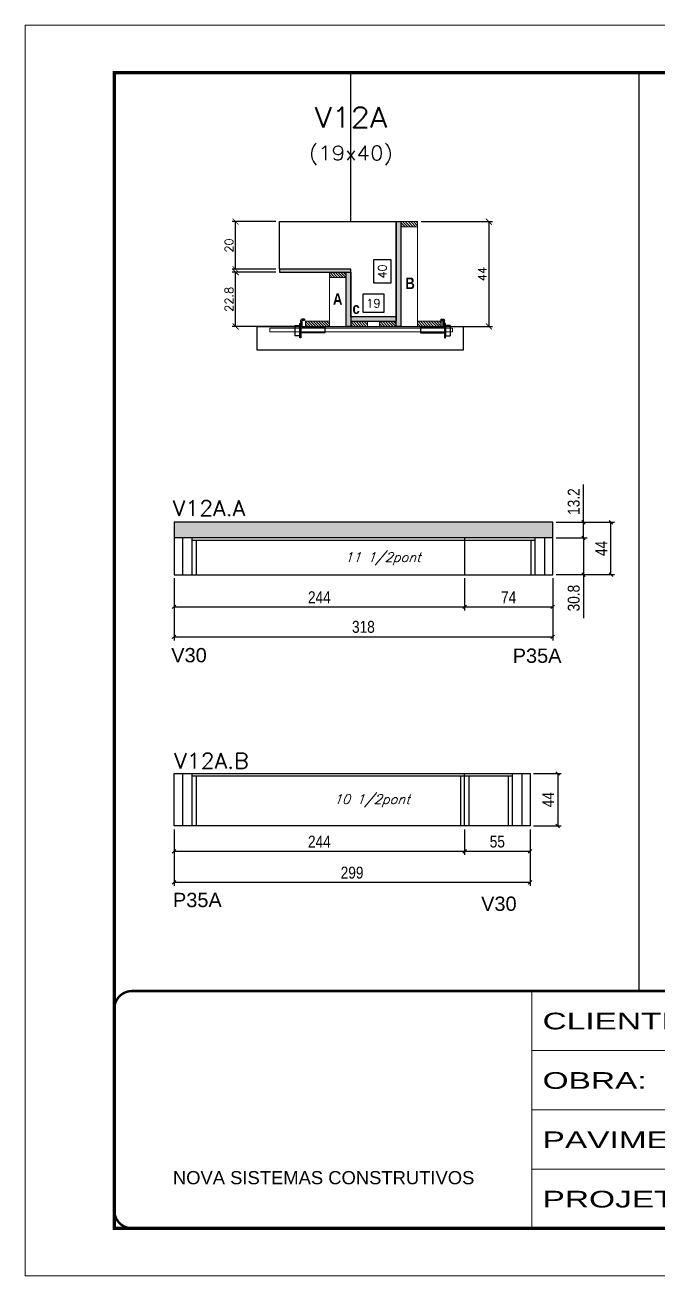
# Model space of a CAD drawing. Extents: x 137137 to 143418, y 10464 to 34486.
# Drawn here: x 138736 to 139267, y 31139 to 32189 of the extents above; entities that cross this region are included whole.
import ezdxf
from ezdxf.enums import TextEntityAlignment as Align

# ---------------------------------------------------------------- set-up
doc = ezdxf.new("R2010")
doc.units = 0
for name, pattern in [('CONTINUO', [0]), ('DASHED', [0.75, 0.5, -0.25]), ('HIDDEN', [0.375, 0.25, -0.125])]:
    doc.linetypes.add(name, pattern=pattern)
doc.layers.add('00-FELIPE', color=2, linetype='Continuous', lineweight=13, plot=False)
for name, color, linetype in [('5', 5, 'Continuous'), ('barrote', 251, 'Continuous'), ('COTA', 241, 'Continuous'), ('Cota Seção (2x)', 4, 'Continuous'), ('cotas', 4, 'Continuous'), ('detalhes', 4, 'Continuous'), ('Painéis', 200, 'Continuous'), ('presilha', 1, 'Continuous'), ('SARR_2.2x7', 40, 'Continuous'), ('SARR_3.5x7', 81, 'Continuous'), ('texto', 7, 'Continuous'), ('Texto de Titulo', 7, 'Continuous'), ('Texto Qtd Sarr', 242, 'Continuous')]:
    doc.layers.add(name, color=color, linetype=linetype)
for name, color, linetype, lineweight in [('CONCRETO', 251, 'Continuous', 25), ('Folhas', 255, 'Continuous', 9), ('Hachura', 251, 'Continuous', 9), ('Madeira', 126, 'Continuous', 18), ('SARRAFO DE PRESSAO', 251, 'DASHED', 9), ('SCO-___-LAJ', 2, 'Continuous', 0), ('Texto Seção', 7, 'Continuous', 15)]:
    doc.layers.add(name, color=color, linetype=linetype, lineweight=lineweight)
doc.styles.add('ARIAL', font='arial.ttf')
doc.styles.add('COTA TECNICA', font='techl___.ttf', dxfattribs={"height": 10})
doc.styles.add('REGUA-120', font='ROMANS.shx', dxfattribs={"height": 15})
doc.styles.add('Romans', font='romans.shx')
doc.styles.get("Standard").update_dxf_attribs({"font": 'arial.ttf'})
doc.styles.add('TECNICA', font='techb___.ttf', dxfattribs={"height": 10})
doc.styles.add('Tecnologia', font='')
doc.styles.get('Tecnologia').set_extended_font_data('Forgotten Futurist')
doc.dimstyles.new('Cota Seção (2x)', dxfattribs={"dimtxt": 7, "dimasz": 5, "dimexe": 3, "dimexo": 3, "dimgap": 2, "dimtad": 3, "dimdec": 1, "dimlfac": 0.5, "dimzin": 12, "dimdsep": 46, "dimtxsty": 'Romans', "dimblk": 'ARCHTICK', "dimcen": 0, "dimclrd": 4, "dimclre": 4, "dimclrt": 1, "dimadec": 1, "dimazin": 3, "dimtfac": 1, "dimtdec": 1, "dimtmove": 0, "dimatfit": 3, "dimldrblk": 'OBLIQUE', "dimfxl": 1, "dimtolj": 1, "dimtzin": 12, "dimarcsym": 0})
doc.dimstyles.new('Cota Seção interna', dxfattribs={"dimtxt": 7, "dimasz": 6, "dimexe": 0.18, "dimexo": 2, "dimgap": -4, "dimtad": 3, "dimdec": 1, "dimlfac": 0.5, "dimzin": 12, "dimdsep": 46, "dimtxsty": 'Romans', "dimblk": 'ARCHTICK', "dimcen": 0.09, "dimse1": 1, "dimse2": 1, "dimsd1": 1, "dimsd2": 1, "dimclrd": 180, "dimclre": 5, "dimclrt": 1, "dimadec": 0, "dimazin": 3, "dimtfac": 1, "dimtdec": 1, "dimtofl": 0, "dimtmove": 0, "dimatfit": 3, "dimldrblk": 'ARCHTICK', "dimfxl": 1, "dimtolj": 1, "dimtzin": 0, "dimarcsym": 0})
doc.dimstyles.new('PAINEL', dxfattribs={"dimtxt": 10, "dimasz": 3, "dimexe": 3, "dimexo": 3, "dimgap": 3, "dimtad": 1, "dimdec": 1, "dimzin": 12, "dimdsep": 46, "dimtxsty": 'COTA TECNICA', "dimblk1": 'OBLIQUE', "dimblk2": 'OBLIQUE', "dimsah": 1, "dimcen": 0.9, "dimclrd": 4, "dimclre": 4, "dimclrt": 240, "dimadec": 1, "dimazin": 3, "dimtfac": 1, "dimtdec": 1, "dimtmove": 0, "dimatfit": 3, "dimfxl": 1, "dimtolj": 1, "dimtzin": 12, "dimarcsym": 0})

# ---------------------------------------------------------------- blocks, each defined once
blk = doc.blocks.new('_Oblique')
at = {"color": 0, "linetype": 'ByBlock', "lineweight": -2}
blk.add_line((-0.5, -0.5), (0.5, 0.5), dxfattribs=at)
blk = doc.blocks.new('*D766')
at = {"layer": 'cotas', "color": 4, "linetype": 'ByBlock', "lineweight": -2, "transparency": 16777216}
for p, q in [((138861, 31724.3), (138861, 31672.1)), ((139179, 31724.3), (139179, 31672.1)), ((138861, 31675.1), (139179, 31675.1))]:
    blk.add_line(p, q, dxfattribs=at)
at = {"layer": 'Defpoints', "color": 0, "linetype": 'ByBlock', "transparency": 16777216}
for p in [(138861, 31727.3), (139179, 31727.3), (139179, 31675.1)]:
    blk.add_point(p, dxfattribs=at)
at = {"layer": 'cotas', "color": 4, "linetype": 'ByBlock', "lineweight": -2, "transparency": 16777216, "xscale": 3, "yscale": 3, "zscale": 3, "rotation": 180}
blk.add_blockref('_Oblique', (138861, 31675.1), dxfattribs=at)
at = {"layer": 'cotas', "color": 4, "linetype": 'ByBlock', "lineweight": -2, "transparency": 16777216, "xscale": 3, "yscale": 3, "zscale": 3}
blk.add_blockref('_Oblique', (139179, 31675.1), dxfattribs=at)
at = {"layer": 'cotas', "color": 240, "linetype": 'ByBlock', "transparency": 16777216, "insert": (139020, 31683.4), "char_height": 10, "attachment_point": 5, "style": 'COTA TECNICA'}
blk.add_mtext('\\A1;318', dxfattribs=at)
blk = doc.blocks.new('*D767')
at = {"layer": 'cotas', "color": 4, "linetype": 'ByBlock', "lineweight": -2, "transparency": 16777216}
for p, q in [((138861, 31513.4), (138861, 31466.1)), ((139160, 31513.4), (139160, 31466.1)), ((138861, 31469.1), (139160, 31469.1))]:
    blk.add_line(p, q, dxfattribs=at)
at = {"layer": 'Defpoints', "color": 0, "linetype": 'ByBlock', "transparency": 16777216}
for p in [(138861, 31516.4), (139160, 31516.4), (139160, 31469.1)]:
    blk.add_point(p, dxfattribs=at)
at = {"layer": 'cotas', "color": 4, "linetype": 'ByBlock', "lineweight": -2, "transparency": 16777216, "xscale": 3, "yscale": 3, "zscale": 3, "rotation": 180}
blk.add_blockref('_Oblique', (138861, 31469.1), dxfattribs=at)
at = {"layer": 'cotas', "color": 4, "linetype": 'ByBlock', "lineweight": -2, "transparency": 16777216, "xscale": 3, "yscale": 3, "zscale": 3}
blk.add_blockref('_Oblique', (139160, 31469.1), dxfattribs=at)
at = {"layer": 'cotas', "color": 240, "linetype": 'ByBlock', "transparency": 16777216, "insert": (139010.5, 31477.1), "char_height": 10, "attachment_point": 5, "style": 'COTA TECNICA'}
blk.add_mtext('\\A1;299', dxfattribs=at)
blk = doc.blocks.new('*D217')
at = {"layer": 'cotas', "color": 4, "linetype": 'ByBlock', "lineweight": -2, "transparency": 16777216}
for p, q in [((139182, 31771.3), (139230.9, 31771.3)), ((139227.9, 31727.3), (139227.9, 31771.3)), ((139182, 31727.3), (139230.9, 31727.3))]:
    blk.add_line(p, q, dxfattribs=at)
at = {"layer": 'Defpoints', "color": 0, "linetype": 'ByBlock', "transparency": 16777216}
for p in [(139179, 31771.3), (139227.9, 31771.3), (139179, 31727.3)]:
    blk.add_point(p, dxfattribs=at)
at = {"layer": 'cotas', "color": 4, "linetype": 'ByBlock', "lineweight": -2, "transparency": 16777216, "xscale": 3, "yscale": 3, "zscale": 3}
for p, rotation in [((139227.9, 31771.3), 90), ((139227.9, 31727.3), 270)]:
    blk.add_blockref('_Oblique', p, dxfattribs=dict(at, rotation=rotation))
at = {"layer": 'cotas', "color": 240, "linetype": 'ByBlock', "transparency": 16777216, "insert": (139219.8, 31749.3), "char_height": 10, "attachment_point": 5, "rotation": 90, "style": 'COTA TECNICA'}
blk.add_mtext('\\A1;44', dxfattribs=at)
blk = doc.blocks.new('*D770')
at = {"layer": 'cotas', "color": 4, "linetype": 'ByBlock', "lineweight": -2, "transparency": 16777216}
for p, q in [((139163, 31560.4), (139186.2, 31560.4)), ((139183.2, 31560.4), (139183.2, 31516.4)), ((139163, 31516.4), (139186.2, 31516.4))]:
    blk.add_line(p, q, dxfattribs=at)
at = {"layer": 'Defpoints', "color": 0, "linetype": 'ByBlock', "transparency": 16777216}
for p in [(139160, 31560.4), (139160, 31516.4), (139183.2, 31516.4)]:
    blk.add_point(p, dxfattribs=at)
at = {"layer": 'cotas', "color": 4, "linetype": 'ByBlock', "lineweight": -2, "transparency": 16777216, "xscale": 3, "yscale": 3, "zscale": 3}
for p, rotation in [((139183.2, 31560.4), 90), ((139183.2, 31516.4), 270)]:
    blk.add_blockref('_Oblique', p, dxfattribs=dict(at, rotation=rotation))
at = {"layer": 'cotas', "color": 240, "linetype": 'ByBlock', "transparency": 16777216, "insert": (139175.2, 31538.4), "char_height": 10, "attachment_point": 5, "rotation": 90, "style": 'COTA TECNICA'}
blk.add_mtext('\\A1;44', dxfattribs=at)
blk = doc.blocks.new('*D771')
at = {"layer": 'cotas', "color": 4, "linetype": 'ByBlock', "lineweight": -2, "transparency": 16777216}
for p, q in [((138861, 31724.3), (138861, 31697.3)), ((139105, 31724.3), (139105, 31697.3)), ((138861, 31700.3), (139105, 31700.3))]:
    blk.add_line(p, q, dxfattribs=at)
at = {"layer": 'Defpoints', "color": 0, "linetype": 'ByBlock', "transparency": 16777216}
for p in [(138861, 31727.3), (139105, 31727.3), (139105, 31700.3)]:
    blk.add_point(p, dxfattribs=at)
at = {"layer": 'cotas', "color": 4, "linetype": 'ByBlock', "lineweight": -2, "transparency": 16777216, "xscale": 3, "yscale": 3, "zscale": 3, "rotation": 180}
blk.add_blockref('_Oblique', (138861, 31700.3), dxfattribs=at)
at = {"layer": 'cotas', "color": 4, "linetype": 'ByBlock', "lineweight": -2, "transparency": 16777216, "xscale": 3, "yscale": 3, "zscale": 3}
blk.add_blockref('_Oblique', (139105, 31700.3), dxfattribs=at)
at = {"layer": 'cotas', "color": 240, "linetype": 'ByBlock', "transparency": 16777216, "insert": (138983, 31708.3), "char_height": 10, "attachment_point": 5, "style": 'COTA TECNICA'}
blk.add_mtext('\\A1;244', dxfattribs=at)
blk = doc.blocks.new('*D218')
at = {"layer": 'cotas', "color": 4, "linetype": 'ByBlock', "lineweight": -2, "transparency": 16777216}
for p, q in [((139105, 31724.3), (139105, 31697.3)), ((139179, 31724.3), (139179, 31697.3)), ((139105, 31700.3), (139179, 31700.3))]:
    blk.add_line(p, q, dxfattribs=at)
at = {"layer": 'Defpoints', "color": 0, "linetype": 'ByBlock', "transparency": 16777216}
for p in [(139105, 31727.3), (139179, 31727.3), (139179, 31700.3)]:
    blk.add_point(p, dxfattribs=at)
at = {"layer": 'cotas', "color": 4, "linetype": 'ByBlock', "lineweight": -2, "transparency": 16777216, "xscale": 3, "yscale": 3, "zscale": 3, "rotation": 180}
blk.add_blockref('_Oblique', (139105, 31700.3), dxfattribs=at)
at = {"layer": 'cotas', "color": 4, "linetype": 'ByBlock', "lineweight": -2, "transparency": 16777216, "xscale": 3, "yscale": 3, "zscale": 3}
blk.add_blockref('_Oblique', (139179, 31700.3), dxfattribs=at)
at = {"layer": 'cotas', "color": 240, "linetype": 'ByBlock', "transparency": 16777216, "insert": (139142, 31708.3), "char_height": 10, "attachment_point": 5, "style": 'COTA TECNICA'}
blk.add_mtext('\\A1;74', dxfattribs=at)
blk = doc.blocks.new('*D772')
at = {"layer": 'cotas', "color": 4, "linetype": 'ByBlock', "lineweight": -2, "transparency": 16777216}
for p, q in [((138861, 31513.4), (138861, 31492.1)), ((139105, 31513.4), (139105, 31492.1)), ((138861, 31495.1), (139105, 31495.1))]:
    blk.add_line(p, q, dxfattribs=at)
at = {"layer": 'Defpoints', "color": 0, "linetype": 'ByBlock', "transparency": 16777216}
for p in [(138861, 31516.4), (139105, 31516.4), (139105, 31495.1)]:
    blk.add_point(p, dxfattribs=at)
at = {"layer": 'cotas', "color": 4, "linetype": 'ByBlock', "lineweight": -2, "transparency": 16777216, "xscale": 3, "yscale": 3, "zscale": 3, "rotation": 180}
blk.add_blockref('_Oblique', (138861, 31495.1), dxfattribs=at)
at = {"layer": 'cotas', "color": 4, "linetype": 'ByBlock', "lineweight": -2, "transparency": 16777216, "xscale": 3, "yscale": 3, "zscale": 3}
blk.add_blockref('_Oblique', (139105, 31495.1), dxfattribs=at)
at = {"layer": 'cotas', "color": 240, "linetype": 'ByBlock', "transparency": 16777216, "insert": (138983, 31503.2), "char_height": 10, "attachment_point": 5, "style": 'COTA TECNICA'}
blk.add_mtext('\\A1;244', dxfattribs=at)
blk = doc.blocks.new('*D773')
at = {"layer": 'cotas', "color": 4, "linetype": 'ByBlock', "lineweight": -2, "transparency": 16777216}
for p, q in [((139105, 31513.4), (139105, 31492.1)), ((139160, 31513.4), (139160, 31492.1)), ((139105, 31495.1), (139160, 31495.1))]:
    blk.add_line(p, q, dxfattribs=at)
at = {"layer": 'Defpoints', "color": 0, "linetype": 'ByBlock', "transparency": 16777216}
for p in [(139105, 31516.4), (139160, 31516.4), (139160, 31495.1)]:
    blk.add_point(p, dxfattribs=at)
at = {"layer": 'cotas', "color": 4, "linetype": 'ByBlock', "lineweight": -2, "transparency": 16777216, "xscale": 3, "yscale": 3, "zscale": 3, "rotation": 180}
blk.add_blockref('_Oblique', (139105, 31495.1), dxfattribs=at)
at = {"layer": 'cotas', "color": 4, "linetype": 'ByBlock', "lineweight": -2, "transparency": 16777216, "xscale": 3, "yscale": 3, "zscale": 3}
blk.add_blockref('_Oblique', (139160, 31495.1), dxfattribs=at)
at = {"layer": 'cotas', "color": 240, "linetype": 'ByBlock', "transparency": 16777216, "insert": (139132.5, 31503.2), "char_height": 10, "attachment_point": 5, "style": 'COTA TECNICA'}
blk.add_mtext('\\A1;55', dxfattribs=at)
blk = doc.blocks.new('titulo1')
at = {"layer": 'Defpoints', "color": 252, "linetype": 'HIDDEN', "ltscale": 2}
blk.add_line((0, 0), (0, 125), dxfattribs=at)
at = {"layer": 'Defpoints', "style": 'Romans', "oblique": 15}
blk.add_attdef('FOLHA', text='', height=10, dxfattribs=at).set_placement((0, 15.6), align=Align.MIDDLE_CENTER)
at = {"layer": 'Texto Qtd Sarr', "color": 3, "style": 'Romans', "oblique": 15}
for tag, height, p in [('TITULO', 17, (0, 71.4)), ('SEÇÃO', 12, (0, 41.5))]:
    blk.add_attdef(tag, text='', height=height, dxfattribs=at).set_placement(p, align=Align.MIDDLE_CENTER)
blk = doc.blocks.new('_ArchTick')
at = {"color": 0, "linetype": 'ByBlock', "const_width": 0.15}
blk.add_lwpolyline([(-0.5, -0.5), (0.5, 0.5)], dxfattribs=at)
blk = doc.blocks.new('*D219')
at = {"layer": 'COTA', "color": 4, "lineweight": -2, "transparency": 16777216}
for p, q in [((138946.4, 31981.2), (138909.7, 31981.2)), ((138912.7, 31935.6), (138912.7, 31981.2)), ((138964, 31935.6), (138909.7, 31935.6))]:
    blk.add_line(p, q, dxfattribs=at)
at = {"layer": 'Defpoints', "color": 0, "transparency": 16777216}
for p in [(138912.7, 31981.2), (138949.4, 31981.2), (138967, 31935.6)]:
    blk.add_point(p, dxfattribs=at)
at = {"layer": 'COTA', "color": 4, "lineweight": -2, "transparency": 16777216, "xscale": 5, "yscale": 5, "zscale": 5}
for p, rotation in [((138912.7, 31981.2), 90), ((138912.7, 31935.6), 270)]:
    blk.add_blockref('_ArchTick', p, dxfattribs=dict(at, rotation=rotation))
at = {"layer": 'COTA', "color": 1, "transparency": 16777216, "insert": (138907.2, 31958.4), "char_height": 7, "attachment_point": 5, "rotation": 90, "style": 'Romans'}
blk.add_mtext('\\A1;22.8', dxfattribs=at)
blk = doc.blocks.new('*D220')
at = {"layer": 'COTA', "color": 4, "lineweight": -2, "transparency": 16777216}
for p, q in [((138946.4, 32023.6), (138909.7, 32023.6)), ((138912.7, 31983.6), (138912.7, 32023.6)), ((138946.4, 31983.6), (138909.7, 31983.6))]:
    blk.add_line(p, q, dxfattribs=at)
at = {"layer": 'Defpoints', "color": 0, "transparency": 16777216}
for p in [(138912.7, 32023.6), (138949.4, 32023.6), (138949.4, 31983.6)]:
    blk.add_point(p, dxfattribs=at)
at = {"layer": 'COTA', "color": 4, "lineweight": -2, "transparency": 16777216, "xscale": 5, "yscale": 5, "zscale": 5}
for p, rotation in [((138912.7, 32023.6), 90), ((138912.7, 31983.6), 270)]:
    blk.add_blockref('_ArchTick', p, dxfattribs=dict(at, rotation=rotation))
at = {"layer": 'COTA', "color": 1, "transparency": 16777216, "insert": (138907.2, 32003.6), "char_height": 7, "attachment_point": 5, "rotation": 90, "style": 'Romans'}
blk.add_mtext('\\A1;20', dxfattribs=at)
blk = doc.blocks.new('*D221')
at = {"layer": 'Cota Seção (2x)', "color": 180, "lineweight": -2, "transparency": 16777216}
for p, q in [((139043.4, 31991.5), (139028.4, 31991.5)), ((139028.4, 31991.5), (139028.4, 31972.2)), ((139043.4, 31972.2), (139043.4, 31991.5)), ((139028.4, 31972.2), (139043.4, 31972.2))]:
    blk.add_line(p, q, dxfattribs=at)
at = {"layer": 'Defpoints', "color": 0, "transparency": 16777216}
for p in [(139009.4, 32023.6), (139047.4, 32023.6), (139009.4, 31943.6)]:
    blk.add_point(p, dxfattribs=at)
at = {"layer": 'Cota Seção (2x)', "color": 1, "transparency": 16777216, "insert": (139035.9, 31981.8), "char_height": 7, "attachment_point": 5, "rotation": 90, "style": 'Romans'}
blk.add_mtext('\\A1;40', dxfattribs=at)
blk = doc.blocks.new('PRESILHA METÁLICA 1')
at = {"layer": 'presilha'}
for p, q in [((7.5, 10.6), (7.5, 19.9)), ((12, 21), (8.6, 21)), ((9, 11.6), (9, 18.9)), ((12, 19.5), (9.6, 19.5)), ((12, 21), (12, 19.5)), ((0, 13), (6, 13)), ((0, 13), (0, 0)), ((6, 0), (0, 0)), ((6, 15.5), (7.5, 15.5)), ((6, -2.5), (6, 15.5)), ((6, 13), (6, 0)), ((7.5, 15.5), (7.5, -2.5)), ((37.5, 4.1), (7.5, 4.1)), ((37.5, 11), (9.6, 11)), ((37.5, 11), (37.5, 4.1)), ((7.5, -2.5), (6, -2.5))]:
    blk.add_line(p, q, dxfattribs=at)
for centre, radius, start, end in [((8.6, 19.9), 1.14, 90, 180), ((9.6, 18.9), 0.57, 90, 180), ((9.6, 11.6), 0.57, 180, 270)]:
    blk.add_arc(centre, radius, start, end, dxfattribs=at)
blk = doc.blocks.new('*D222')
at = {"layer": 'Cota Seção (2x)', "color": 180, "lineweight": -2, "transparency": 16777216}
for p, q in [((139037.4, 31962.6), (139019.4, 31962.6)), ((139019.4, 31962.6), (139019.4, 31947.6)), ((139037.4, 31947.6), (139037.4, 31962.6)), ((139019.4, 31947.6), (139037.4, 31947.6))]:
    blk.add_line(p, q, dxfattribs=at)
at = {"layer": 'Defpoints', "color": 0, "transparency": 16777216}
for p in [(139009.4, 31943.6), (139009.4, 31935.6), (139047.4, 31935.6)]:
    blk.add_point(p, dxfattribs=at)
at = {"layer": 'Cota Seção (2x)', "color": 1, "transparency": 16777216, "insert": (139028.4, 31955.1), "char_height": 7, "attachment_point": 5, "style": 'Romans'}
blk.add_mtext('\\A1;19', dxfattribs=at)
blk = doc.blocks.new('*D774')
at = {"layer": 'COTA', "color": 4, "lineweight": -2, "transparency": 16777216}
for p, q in [((139068.4, 32023.6), (139128.4, 32023.6)), ((139125.4, 32023.6), (139125.4, 31935.6)), ((139068.4, 31935.6), (139128.4, 31935.6))]:
    blk.add_line(p, q, dxfattribs=at)
at = {"layer": 'Defpoints', "color": 0, "transparency": 16777216}
for p in [(139065.4, 32023.6), (139065.4, 31935.6), (139125.4, 31935.6)]:
    blk.add_point(p, dxfattribs=at)
at = {"layer": 'COTA', "color": 4, "lineweight": -2, "transparency": 16777216, "xscale": 5, "yscale": 5, "zscale": 5}
for p, rotation in [((139125.4, 32023.6), 90), ((139125.4, 31935.6), 270)]:
    blk.add_blockref('_ArchTick', p, dxfattribs=dict(at, rotation=rotation))
at = {"layer": 'COTA', "color": 1, "transparency": 16777216, "insert": (139119.9, 31979.6), "char_height": 7, "attachment_point": 5, "rotation": 90, "style": 'Romans'}
blk.add_mtext('\\A1;44', dxfattribs=at)
blk = doc.blocks.new('9999999999')
at = {"color": 30, "linetype": 'CONTINUO'}
for p, q in [((98564.6, 34230.2), (98564.6, 34429.4)), ((98564.6, 34379.6), (99584, 34379.6)), ((98564.6, 34329.8), (99488, 34329.8)), ((98564.6, 34280), (99488, 34280))]:
    blk.add_line(p, q, dxfattribs=at)
at = {"color": 30, "linetype": 'CONTINUO', "const_width": 2}
blk.add_lwpolyline([(99584, 34230.2), (99584, 34414.4, 0.414214), (99569, 34429.4), (98229, 34429.4, 0.414214), (98214, 34414.4), (98214, 34245.2, 0.414214), (98229, 34230.2), (99584, 34230.2)], format="xyb", dxfattribs=at)
at = {"layer": 'Folhas'}
blk.add_lwpolyline([(98139, 34190.2), (99624, 34190.2), (99624, 35240.2), (98139, 35240.2)], close=True, dxfattribs=at)
at = {"layer": 'Folhas', "color": 30, "const_width": 3}
blk.add_lwpolyline([(98214, 34230.2), (99584, 34230.2), (99584, 35200.2), (98214, 35200.2)], close=True, dxfattribs=at)
at = {"color": 7, "linetype": 'Continuous', "ltscale": 5, "style": 'ARIAL'}
blk.add_text('NOVA SISTEMAS CONSTRUTIVOS', height=11.059, dxfattribs=at).set_placement((98263.2, 34267.2))
at = {"layer": 'Folhas', "color": 7, "style": 'Tecnologia', "width": 1.5}
for s, p in [('CLIENTE:', (98573.7, 34397.2)), ('OBRA:', (98573.7, 34347.3)), ('PAVIMENTO:', (98573.7, 34297.5)), ('PROJETO:', (98573.7, 34247.7))]:
    blk.add_text(s, height=14, dxfattribs=at).set_placement(p)
blk = doc.blocks.new('*D936')
at = {"layer": '00-FELIPE', "color": 4, "lineweight": -2, "transparency": 16777216}
for p, q in [((139182, 31758.1), (139207.9, 31758.1)), ((139204.9, 31758.1), (139204.9, 31727.3)), ((139182, 31727.3), (139207.9, 31727.3)), ((139204.9, 31727.3), (139204.9, 31690.9))]:
    blk.add_line(p, q, dxfattribs=at)
at = {"layer": 'Defpoints', "color": 0, "transparency": 16777216}
for p in [(139179, 31758.1), (139179, 31727.3), (139204.9, 31727.3)]:
    blk.add_point(p, dxfattribs=at)
at = {"layer": '00-FELIPE', "color": 4, "lineweight": -2, "transparency": 16777216, "xscale": 3, "yscale": 3, "zscale": 3}
for p, rotation in [((139204.9, 31758.1), 90), ((139204.9, 31727.3), 270)]:
    blk.add_blockref('_Oblique', p, dxfattribs=dict(at, rotation=rotation))
at = {"layer": '00-FELIPE', "color": 240, "transparency": 16777216, "insert": (139196.7, 31707.6), "char_height": 10, "attachment_point": 5, "rotation": 90, "style": 'COTA TECNICA'}
blk.add_mtext('\\A1;30.8', dxfattribs=at)
blk = doc.blocks.new('*D937')
at = {"layer": '00-FELIPE', "color": 4, "lineweight": -2, "transparency": 16777216}
for p, q in [((139204.9, 31771.3), (139204.9, 31803)), ((139182, 31771.3), (139207.9, 31771.3)), ((139204.9, 31758.1), (139204.9, 31771.3)), ((139182, 31758.1), (139207.9, 31758.1))]:
    blk.add_line(p, q, dxfattribs=at)
at = {"layer": 'Defpoints', "color": 0, "transparency": 16777216}
for p in [(139179, 31771.3), (139204.9, 31771.3), (139179, 31758.1)]:
    blk.add_point(p, dxfattribs=at)
at = {"layer": '00-FELIPE', "color": 4, "lineweight": -2, "transparency": 16777216, "xscale": 3, "yscale": 3, "zscale": 3}
for p, rotation in [((139204.9, 31771.3), 90), ((139204.9, 31758.1), 270)]:
    blk.add_blockref('_Oblique', p, dxfattribs=dict(at, rotation=rotation))
at = {"layer": '00-FELIPE', "color": 240, "transparency": 16777216, "insert": (139196.7, 31788.6), "char_height": 10, "attachment_point": 5, "rotation": 90, "style": 'COTA TECNICA'}
blk.add_mtext('\\A1;13.2', dxfattribs=at)

msp = doc.modelspace()

# ---------------------------------------------------------------- hatches: boundary and pattern name
at = {"layer": 'COTA', "linetype": 'ByBlock'}
h = msp.add_hatch(dxfattribs=at)
h.set_pattern_fill('AR-CONC', color=256, scale=0.03)
h.set_pattern_definition([(50, (5723.676, 387.2644), (5.46554007, -0.47817257), [0.5715, -6.2865]), (355, (5723.676, 387.2644), (-1.05730264, 5.73170536), [0.4572, -5.02921753]), (100.4514447, (5724.1316, 387.2246), (4.40823741, 5.25353256), [0.48570026, -5.34270734]), (46.1842, (5723.676, 388.7884), (8.13237123, -1.26126984), [0.85725, -9.42975]), (96.6355576, (5724.354, 388.683), (7.122124, 7.42278374), [0.7285507, -8.01406824]), (351.184151, (5723.676, 388.7884), (7.122124, 7.42278374), [0.685799, -7.54379196]), (21, (5724.438, 388.4074), (4.54843174, -3.06795595), [0.5715, -6.2865]), (326, (5724.438, 388.4074), (1.85406085, 5.52563898), [0.4572, -5.0292]), (71.451445, (5724.817, 388.152), (6.40249258, 2.45768307), [0.48570026, -5.34269813]), (37.5, (5723.6762, 387.2644), (0.092658098, 2.536651166), [0, -4.96824, 0, -5.1054, 0, -5.04825]), (7.5, (5723.6762, 387.2644), (2.004589875, 3.005417245), [0, -2.91084, 0, -4.85394, 0, -1.92405]), (327.5, (5721.9769, 387.2644), (4.067717855, -0.17186232), [0, -1.905, 0, -5.9436, 0, -7.8867]), (317.5, (5721.215, 387.2644), (4.44387544, 0.76279473), [0, -2.4765, 0, -3.94716, 0, -5.6007])])
h.paths.add_polyline_path([(138861.04, 31772.06), (138861.04, 31758.06), (139179.04, 31758.06), (139179.04, 31772.06)])
at = {"layer": 'Hachura'}
h = msp.add_hatch(color=256, dxfattribs=at)
h.dxf.hatch_style = 1
h.paths.add_polyline_path([(139047.43, 32023.63), (139051.43, 32023.63), (139051.43, 31935.63), (139047.43, 31935.63)])
h = msp.add_hatch(dxfattribs=at)
h.set_pattern_fill('ANSI31', color=256, scale=0.5, angle=270, style=0)
h.set_pattern_definition([(315, (161859.251, 23715.9822), (1.12253202, 1.12253202), [])])
h.paths.add_polyline_path([(139065.43, 32019.23), (139065.43, 32023.63), (139051.43, 32023.63), (139051.43, 32019.23)])
h = msp.add_hatch(color=256, dxfattribs=at)
h.dxf.hatch_style = 1
h.paths.add_polyline_path([(139009.43, 31981.23), (139009.43, 31983.63), (138949.43, 31983.63), (138949.43, 31981.23)])
h = msp.add_hatch(dxfattribs=at)
h.set_pattern_fill('ANSI31', color=256, scale=0.5, angle=270, style=0)
h.set_pattern_definition([(315, (161919.251, 23673.5822), (1.12253202, 1.12253202), [])])
h.paths.add_polyline_path([(139005.43, 31976.83), (139005.43, 31981.23), (138991.43, 31981.23), (138991.43, 31976.83)])
h = msp.add_hatch(color=256, dxfattribs=at)
h.dxf.hatch_style = 1
h.paths.add_polyline_path([(139005.43, 31981.23), (139009.43, 31981.23), (139009.43, 31935.63), (139005.43, 31935.63)])
h = msp.add_hatch(color=256, dxfattribs=at)
h.dxf.hatch_style = 1
h.paths.add_polyline_path([(139047.43, 31940.03), (139047.43, 31943.63), (139009.43, 31943.63), (139009.43, 31940.03)])
h = msp.add_hatch(dxfattribs=at)
h.set_pattern_fill('ANSI31', color=256, scale=0.5, angle=270, style=0)
h.set_pattern_definition([(315, (161919.251, 23705.9822), (1.12253202, 1.12253202), [])])
h.paths.add_polyline_path([(138971.43, 31935.63), (138971.43, 31940.03), (138991.43, 31940.03), (138991.43, 31935.63)])
h = msp.add_hatch(dxfattribs=at)
h.set_pattern_fill('ANSI31', color=256, scale=0.5, angle=270, style=0)
h.set_pattern_definition([(315, (161928.051, 23705.9822), (1.12253202, 1.12253202), [])])
h.paths.add_polyline_path([(139009.43, 31935.63), (139009.43, 31940.03), (139023.43, 31940.03), (139023.43, 31935.63)])
h = msp.add_hatch(dxfattribs=at)
h.set_pattern_fill('ANSI31', color=256, scale=0.5, angle=270, style=0)
h.set_pattern_definition([(315, (161928.0531, 23705.9822), (1.12253202, 1.12253202), [])])
h.paths.add_polyline_path([(139047.43, 31935.63), (139047.43, 31940.03), (139033.43, 31940.03), (139033.43, 31935.63)])
h = msp.add_hatch(dxfattribs=at)
h.set_pattern_fill('ANSI31', color=256, scale=0.5, angle=270, style=0)
h.set_pattern_definition([(315, (161825.251, 23705.9822), (1.12253202, 1.12253202), [])])
h.paths.add_polyline_path([(139065.43, 31935.63), (139065.43, 31940.03), (139085.43, 31940.03), (139085.43, 31935.63)])

# ---------------------------------------------------------------- linework, layer by layer
at = {"layer": 'barrote'}
msp.add_lwpolyline([(139103.79, 31915.63), (138930.83, 31915.63), (138930.83, 31935.63), (139103.79, 31935.63)], close=True, dxfattribs=at)
at = {"layer": 'CONCRETO'}
msp.add_lwpolyline([(139009.43, 31983.63), (138949.43, 31983.63), (138949.43, 32023.63), (139009.43, 32023.63), (139009.43, 32023.63), (139047.43, 32023.63), (139047.43, 31940.03), (139047.43, 31940.03), (139047.43, 31943.63), (139009.43, 31943.63)], close=True, dxfattribs=at)
at = {"layer": 'COTA', "linetype": 'ByBlock'}
for p, q in [((139251.47, 32148.63), (139251.47, 31377.87)), ((139179.04, 31771.26), (138861.04, 31771.26)), ((138861.04, 31771.26), (138861.04, 31758.06)), ((139179.04, 31758.06), (139179.04, 31771.26))]:
    msp.add_line(p, q, dxfattribs=at)
at = {"layer": 'Madeira'}
for points in [[(139065.43, 32019.23), (139065.43, 32023.63), (139051.43, 32023.63), (139051.43, 32019.23)], [(139065.43, 32023.63), (139051.43, 32023.63), (139051.43, 31935.63), (139065.43, 31935.63)], [(139005.43, 31976.83), (139005.43, 31981.23), (138991.43, 31981.23), (138991.43, 31976.83)], [(139005.43, 31981.23), (138991.43, 31981.23), (138991.43, 31935.63), (139005.43, 31935.63)], [(138971.43, 31935.63), (138971.43, 31940.03), (138991.43, 31940.03), (138991.43, 31935.63)], [(139009.43, 31935.63), (139009.43, 31940.03), (139023.43, 31940.03), (139023.43, 31935.63)], [(139047.43, 31935.63), (139047.43, 31940.03), (139033.43, 31940.03), (139033.43, 31935.63)], [(139065.43, 31935.63), (139065.43, 31940.03), (139085.43, 31940.03), (139085.43, 31935.63)]]:
    msp.add_lwpolyline(points, close=True, dxfattribs=at)
at = {"layer": 'Painéis', "linetype": 'ByBlock'}
for p, q in [((138861.04, 31758.06), (138861.04, 31727.26)), ((139179.04, 31758.06), (138861.04, 31758.06)), ((139105.04, 31758.06), (139105.04, 31727.26)), ((139179.04, 31727.26), (139179.04, 31758.06)), ((138861.04, 31727.26), (139179.04, 31727.26)), ((138861.04, 31516.39), (138861.04, 31560.39)), ((138861.04, 31560.39), (139160.04, 31560.39)), ((139105.04, 31516.39), (139105.04, 31560.39)), ((139160.04, 31560.39), (139160.04, 31516.39)), ((139160.04, 31516.39), (138861.04, 31516.39))]:
    msp.add_line(p, q, dxfattribs=at)
at = {"layer": 'Painéis'}
for points in [[(139047.43, 32023.63), (139051.43, 32023.63), (139051.43, 31935.63), (139047.43, 31935.63)], [(139009.43, 31981.23), (139009.43, 31983.63), (138949.43, 31983.63), (138949.43, 31981.23)], [(139005.43, 31981.23), (139009.43, 31981.23), (139009.43, 31935.63), (139005.43, 31935.63)], [(139047.43, 31940.03), (139047.43, 31943.63), (139009.43, 31943.63), (139009.43, 31940.03)]]:
    msp.add_lwpolyline(points, close=True, dxfattribs=at)
at = {"layer": 'SARR_2.2x7', "linetype": 'Continuous'}
for p, q in [((138868.04, 31758.06), (138868.04, 31727.26)), ((139164.04, 31755.86), (138876.04, 31755.86)), ((139172.04, 31758.06), (139172.04, 31727.26)), ((138868.04, 31560.39), (138868.04, 31516.39)), ((139105.04, 31558.19), (138876.04, 31558.19)), ((139145.04, 31558.19), (139105.04, 31558.19)), ((139153.04, 31560.39), (139153.04, 31516.39))]:
    msp.add_line(p, q, dxfattribs=at)
at = {"layer": 'SARR_3.5x7'}
for p, q in [((138876.04, 31758.06), (138876.04, 31727.26)), ((138879.54, 31755.86), (138879.54, 31727.26)), ((139160.54, 31755.86), (139160.54, 31727.26)), ((139164.04, 31758.06), (139164.04, 31727.26)), ((138876.04, 31560.39), (138876.04, 31516.39)), ((138879.54, 31558.19), (138879.54, 31516.39)), ((139101.54, 31558.19), (139101.54, 31516.39)), ((139108.54, 31558.19), (139108.54, 31516.39)), ((139141.54, 31558.19), (139141.54, 31516.39)), ((139145.04, 31560.39), (139145.04, 31516.39))]:
    msp.add_line(p, q, dxfattribs=at)
at = {"layer": 'SCO-___-LAJ', "color": 1}
msp.add_lwpolyline([(139094.79, 31934.29), (138941.49, 31934.29), (138941.49, 31931.09), (139094.79, 31931.09)], close=True, dxfattribs=at)

# ---------------------------------------------------------------- block references
at = {"layer": 'presilha', "yscale": 0.6666666666666666, "zscale": 0.6666666666666666}
for p, xscale in [((138962.56, 31927.66), 0.6666666666666666), ((139093.01, 31927.66), -0.6666666666666666)]:
    msp.add_blockref('PRESILHA METÁLICA 1', p, dxfattribs=dict(at, xscale=xscale))
at = {"layer": 'SARRAFO DE PRESSAO', "color": 6, "linetype": 'ByBlock'}
msp.add_blockref('9999999999', (40596.81, -3051.58), dxfattribs=at)
at = {"layer": 'Texto Seção'}
ref = msp.add_blockref('titulo1', (139009.43, 32023.63), dxfattribs=at)
ref.add_attrib('TITULO', 'V12A', dxfattribs={"layer": 'Texto de Titulo', "color": 7, "height": 17, "style": 'Romans', "width": 1.1}).set_placement((139009.43, 32111.13), align=Align.MIDDLE_CENTER)
ref.add_attrib('SEÇÃO', '(19x40)', dxfattribs={"layer": 'Texto de Titulo', "color": 7, "height": 12, "style": 'Romans', "width": 1.1}).set_placement((139009.43, 32081.13), align=Align.MIDDLE_CENTER)

# ---------------------------------------------------------------- texts
at = {"layer": '5', "linetype": 'Continuous'}
for s, p in [('V30', (138858.62, 31653.73)), ('P35A', (139145.38, 31653.26)), ('P35A', (138860.05, 31448.24)), ('V30', (139118.88, 31445.1))]:
    msp.add_text(s, height=12, rotation=0.00004, dxfattribs=at).set_placement(p)
at = {"layer": 'detalhes', "style": 'TECNICA'}
for s, p in [('B', (139055.26, 31967)), ('A', (138994.43, 31953.82)), ('c', (139010.81, 31946.12))]:
    msp.add_text(s, height=9.6, dxfattribs=at).set_placement(p)
at = {"layer": 'texto', "color": 2, "char_height": 8, "attachment_point": 5, "style": 'Romans'}
for s, insert in [('{\\Q19;\\C256;11 1/2pont}', (139036.22, 31740.68)), ('{\\Q19;\\C256;10 1/2pont}', (139027.03, 31537.5))]:
    msp.add_mtext(s, dxfattribs=dict(at, insert=insert))
at = {"layer": 'Texto Seção', "style": 'REGUA-120', "width": 1.05}
for s, p in [('V12A.A', (138859.89, 31776.62)), ('V12A.B', (138861.15, 31564.55))]:
    msp.add_text(s, height=13, dxfattribs=at).set_placement(p)

# ---------------------------------------------------------------- dimensions: what is measured, and where the dimension line sits
at = {"layer": '00-FELIPE'}
for base, p2, picture, middle in [((139204.92, 31771.26), (139179.04, 31771.26), '*D937', (139196.7, 31788.63)), ((139204.92, 31727.26), (139179.04, 31727.26), '*D936', (139196.68, 31707.58))]:
    dim = msp.add_linear_dim(base=base, p1=(139179.04, 31758.06), p2=p2, angle=90, dimstyle='PAINEL', dxfattribs=at)
    dim.commit()
    dim.dimension.update_dxf_attribs({"geometry": picture, "text_midpoint": middle})
at = {"layer": 'COTA'}
for base, p1, p2, picture, middle in [((138912.71, 32023.63), (138949.43, 31983.63), (138949.43, 32023.63), '*D220', (138907.21, 32003.63)), ((139125.4, 31935.63), (139065.43, 32023.63), (139065.43, 31935.63), '*D774', (139119.9, 31979.63)), ((138912.71, 31981.23), (138967.03, 31935.63), (138949.43, 31981.23), '*D219', (138907.21, 31958.43))]:
    dim = msp.add_linear_dim(base=base, p1=p1, p2=p2, angle=90, dimstyle='Cota Seção (2x)', dxfattribs=at)
    dim.commit()
    dim.dimension.update_dxf_attribs({"geometry": picture, "text_midpoint": middle})
at = {"layer": 'Cota Seção (2x)'}
for base, p1, p2, angle, picture, middle in [((139047.43, 32023.63), (139009.43, 31943.63), (139009.43, 32023.63), 90, '*D221', (139047.43, 31981.83)), ((139009.43, 31943.63), (139047.43, 31935.63), (139009.43, 31935.63), 180, '*D222', (139028.43, 31943.63))]:
    dim = msp.add_linear_dim(base=base, p1=p1, p2=p2, angle=angle, dimstyle='Cota Seção interna', dxfattribs=at)
    dim.commit()
    dim.dimension.update_dxf_attribs({"geometry": picture, "text_midpoint": middle, "dimtype": 160})
at = {"layer": 'cotas', "linetype": 'ByBlock'}
for base, p1, p2, picture, middle in [((139227.92, 31771.26), (139179.04, 31727.26), (139179.04, 31771.26), '*D217', (139219.85, 31749.26)), ((139183.23, 31516.39), (139160.04, 31560.39), (139160.04, 31516.39), '*D770', (139175.15, 31538.39))]:
    dim = msp.add_linear_dim(base=base, p1=p1, p2=p2, angle=90, dimstyle='PAINEL', dxfattribs=at)
    dim.commit()
    dim.dimension.update_dxf_attribs({"geometry": picture, "text_midpoint": middle})
for base, p1, p2, picture, middle in [((139179.04, 31675.13), (138861.04, 31727.26), (139179.04, 31727.26), '*D766', (139020.04, 31683.37)), ((139105.04, 31700.27), (138861.04, 31727.26), (139105.04, 31727.26), '*D771', (138983.04, 31708.35)), ((139179.04, 31700.27), (139105.04, 31727.26), (139179.04, 31727.26), '*D218', (139142.04, 31708.35)), ((139160.04, 31469.05), (138861.04, 31516.39), (139160.04, 31516.39), '*D767', (139010.54, 31477.14)), ((139105.04, 31495.11), (138861.04, 31516.39), (139105.04, 31516.39), '*D772', (138983.04, 31503.19)), ((139160.04, 31495.11), (139105.04, 31516.39), (139160.04, 31516.39), '*D773', (139132.54, 31503.22))]:
    dim = msp.add_linear_dim(base=base, p1=p1, p2=p2, dimstyle='PAINEL', dxfattribs=at)
    dim.commit()
    dim.dimension.update_dxf_attribs({"geometry": picture, "text_midpoint": middle})

doc.saveas('drawing.dxf')
